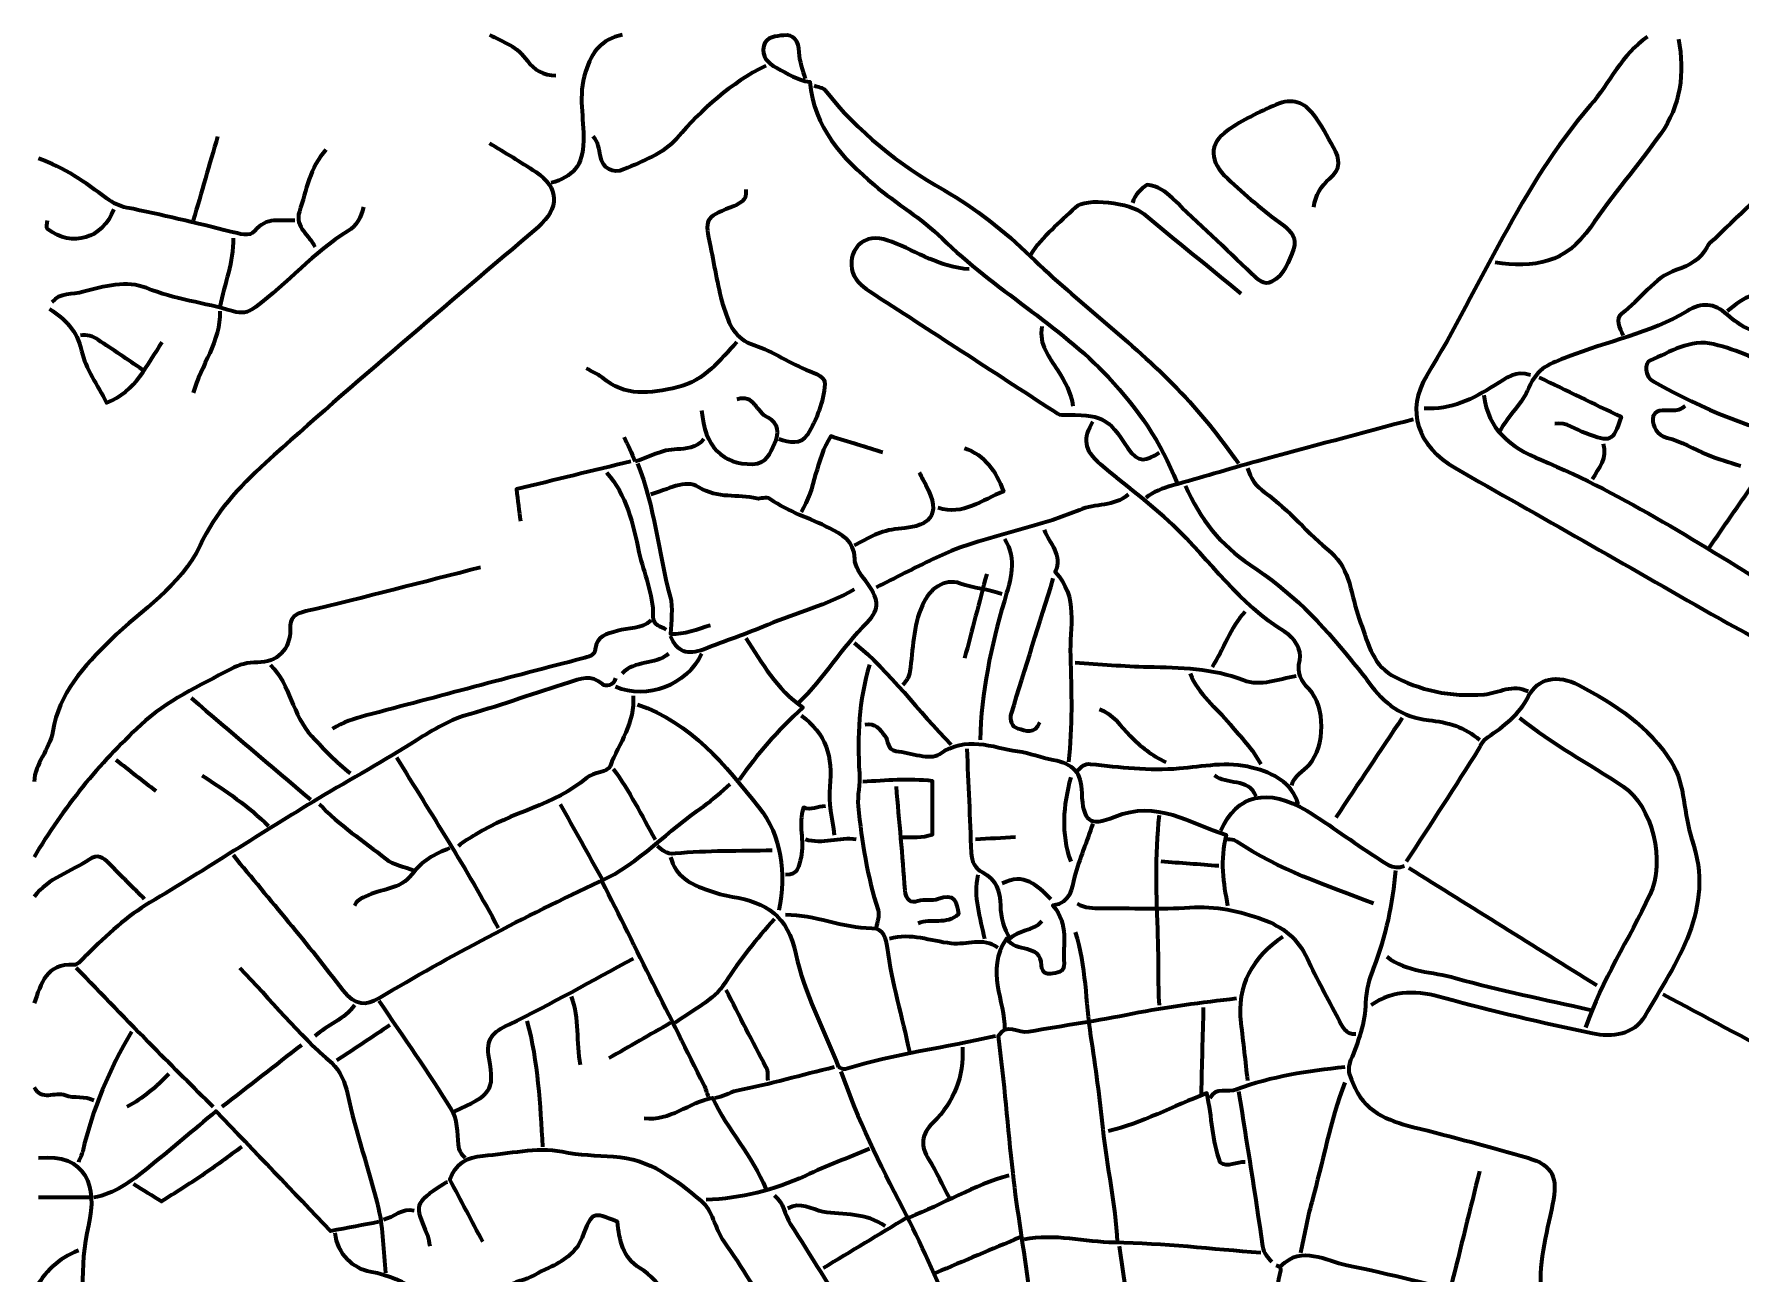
# Model space of a CAD drawing. Header units: inches. Extents: x 15 to 203, y -220 to -69.
# Drawn here: x 15 to 94.7, y -126.9 to -69.1 of the extents above; entities that cross this region are included whole.
import ezdxf

# ---------------------------------------------------------------- set-up
doc = ezdxf.new("R2010")
doc.units = ezdxf.units.IN
doc.header["$MEASUREMENT"] = 0
doc.layers.add('Calque 1', color=7, linetype='Continuous')

msp = doc.modelspace()

# ---------------------------------------------------------------- linework, layer by layer
at = {"layer": 'Calque 1', "color": 7, "lineweight": 70, "true_color": 0xffffff}
for points, knots in [([(36.267, -69.079), (36.911, -69.406), (37.595, -69.637), (38.04, -70.303), (38.318, -70.718), (38.809, -70.973), (39.36, -70.987)], [0, 0, 0, 0, 1, 1, 1, 2, 2, 2, 2]), ([(42.454, -69.079), (41.517, -69.299), (41.06, -69.836), (40.747, -70.814), (40.391, -71.924), (40.68, -72.974), (40.659, -74.03), (40.634, -75.209), (40.139, -75.706), (39.154, -75.988)], [0, 0, 0, 0, 1, 1, 1, 2, 2, 2, 3, 3, 3, 3]), ([(51.013, -71.142), (50.91, -70.729), (50.732, -70.318), (50.723, -69.904), (50.71, -69.364), (50.469, -69.051), (49.985, -69.107), (49.667, -69.145), (49.17, -69.163), (49.069, -69.598), (48.958, -70.077), (49.247, -70.414), (49.673, -70.626), (50.182, -70.88), (50.655, -71.212), (51.212, -71.273), (51.422, -73.43), (52.728, -74.827), (54.217, -76.083), (55.246, -76.951), (56.434, -77.647), (57.389, -78.585), (59.803, -80.955), (62.816, -82.591), (65.148, -85.056), (66.516, -86.503), (67.614, -88.105), (68.338, -89.961)], [0, 0, 0, 0, 1, 1, 1, 2, 2, 2, 3, 3, 3, 4, 4, 4, 5, 5, 5, 6, 6, 6, 7, 7, 7, 8, 8, 8, 9, 9, 9, 9]), ([(90.303, -69.182), (89.095, -69.984), (88.543, -71.335), (87.631, -72.387), (84.375, -76.142), (82.561, -80.782), (80.005, -84.969), (79.006, -86.605), (79.565, -88.273), (81.334, -89.287), (85.314, -91.569), (89.315, -93.813), (93.289, -96.106), (94.654, -96.894), (96.209, -97.48), (97.098, -98.889), (98.573, -101.228), (100.245, -103.497), (100.01, -106.514), (99.914, -107.744), (100.222, -108.968), (100.035, -110.231), (99.871, -111.345), (99.594, -112.418), (99.141, -113.408), (98.58, -114.634), (97.813, -115.769), (97.089, -116.915), (96.997, -117.06), (96.861, -117.175), (96.908, -117.339), (97.314, -118.741), (96.738, -120.088), (96.679, -121.464), (96.628, -122.637), (96.404, -123.801), (96.289, -124.972), (96.19, -125.986), (96.611, -126.286), (97.627, -126.117), (99.043, -125.882), (100.249, -125.14), (101.543, -124.61)], [0, 0, 0, 0, 1, 1, 1, 2, 2, 2, 3, 3, 3, 4, 4, 4, 5, 5, 5, 6, 6, 6, 7, 7, 7, 8, 8, 8, 9, 9, 9, 10, 10, 10, 11, 11, 11, 12, 12, 12, 13, 13, 13, 14, 14, 14, 14]), ([(111.134, -69.079), (110.127, -69.19), (109.245, -69.62), (108.676, -70.432), (107.699, -71.827), (106.32, -72.828), (105.24, -74.119), (104.765, -74.686), (104.645, -75.336), (104.383, -75.969), (103.993, -76.911), (103.148, -77.626), (102.67, -78.562), (102.382, -79.125), (101.644, -79.121), (101.218, -79.22), (99.153, -79.7), (97.353, -80.918), (95.253, -81.251), (94.757, -81.33), (94.404, -81.689), (94.015, -81.969)], [0, 0, 0, 0, 1, 1, 1, 2, 2, 2, 3, 3, 3, 4, 4, 4, 5, 5, 5, 6, 6, 6, 7, 7, 7, 7]), ([(91.747, -69.285), (92.041, -70.869), (91.857, -72.385), (90.911, -73.712), (89.858, -75.189), (88.657, -76.563), (87.639, -78.063), (86.516, -79.719), (84.976, -79.986), (83.187, -79.701)], [0, 0, 0, 0, 1, 1, 1, 2, 2, 2, 3, 3, 3, 3]), ([(103.709, -69.285), (102.81, -69.923), (102.031, -70.72), (101.264, -71.481), (98.773, -73.954), (95.961, -76.067), (93.489, -78.555), (93.352, -78.693), (93.182, -78.779), (93.079, -78.975), (92.777, -79.549), (92.305, -79.831), (91.656, -80.047), (90.594, -80.401), (89.978, -81.447), (89.084, -82.098), (88.813, -82.295), (88.974, -82.776), (89.169, -83.104)], [0, 0, 0, 0, 1, 1, 1, 2, 2, 2, 3, 3, 3, 4, 4, 4, 5, 5, 5, 6, 6, 6, 6]), ([(49.157, -70.523), (47.52, -71.34), (46.202, -72.527), (45.014, -73.911), (44.386, -74.643), (43.423, -74.968), (42.551, -75.355), (42.005, -75.597), (41.556, -75.305), (41.446, -74.746), (41.379, -74.408), (41.345, -74.089), (41.114, -73.823)], [0, 0, 0, 0, 1, 1, 1, 2, 2, 2, 3, 3, 3, 4, 4, 4, 4]), ([(51.426, -71.451), (51.598, -71.52), (51.833, -71.539), (51.932, -71.665), (53.458, -73.613), (55.334, -75.101), (57.488, -76.335), (58.942, -77.169), (60.299, -78.248), (61.508, -79.416), (63.717, -81.549), (66.197, -83.373), (68.347, -85.57), (69.415, -86.66), (70.348, -87.846), (71.225, -89.085)], [0, 0, 0, 0, 1, 1, 1, 2, 2, 2, 3, 3, 3, 4, 4, 4, 5, 5, 5, 5]), ([(74.731, -77.123), (74.803, -76.585), (75.077, -76.124), (75.465, -75.796), (76.012, -75.334), (75.96, -74.867), (75.657, -74.34), (75.358, -73.818), (75.09, -73.268), (74.719, -72.802), (74.277, -72.246), (73.758, -72.008), (72.965, -72.347), (72.176, -72.683), (71.409, -73.054), (70.723, -73.533), (69.796, -74.181), (69.862, -75.003), (70.703, -75.789), (71.526, -76.558), (72.374, -77.291), (73.286, -77.949), (73.668, -78.225), (73.97, -78.612), (73.785, -79.074), (73.556, -79.646), (73.355, -80.305), (72.763, -80.61), (72.408, -80.793), (72.114, -80.494), (71.837, -80.224), (70.616, -79.037), (69.359, -77.889), (68.138, -76.703), (67.805, -76.38), (67.464, -76.136), (66.956, -76.081), (66.662, -76.284), (66.381, -76.523), (66.275, -76.916)], [0, 0, 0, 0, 1, 1, 1, 2, 2, 2, 3, 3, 3, 4, 4, 4, 5, 5, 5, 6, 6, 6, 7, 7, 7, 8, 8, 8, 9, 9, 9, 10, 10, 10, 11, 11, 11, 12, 12, 12, 13, 13, 13, 13]), ([(36.267, -74.132), (36.989, -74.579), (37.724, -75.006), (38.429, -75.477), (39.522, -76.207), (39.555, -77.177), (38.535, -78.05), (34.277, -81.694), (29.977, -85.287), (25.82, -89.05), (24.556, -90.193), (23.477, -91.383), (22.763, -92.903), (21.859, -94.83), (20.028, -95.884), (18.599, -97.301), (17.34, -98.549), (16.173, -99.806), (15.891, -101.569), (15.75, -102.452), (15.047, -103.056), (15.024, -103.934)], [0, 0, 0, 0, 1, 1, 1, 2, 2, 2, 3, 3, 3, 4, 4, 4, 5, 5, 5, 6, 6, 6, 7, 7, 7, 7]), ([(27.192, -77.741), (26.539, -77.791), (25.848, -77.549), (25.31, -78.237), (25.086, -78.525), (24.591, -78.362), (24.199, -78.265), (22.589, -77.867), (20.976, -77.471), (19.35, -77.145), (18.976, -77.07), (18.71, -76.933), (18.421, -76.717), (17.428, -75.979), (16.417, -75.263), (15.23, -74.854)], [0, 0, 0, 0, 1, 1, 1, 2, 2, 2, 3, 3, 3, 4, 4, 4, 5, 5, 5, 5]), ([(28.636, -74.441), (27.891, -75.262), (27.724, -76.33), (27.4, -77.33), (27.156, -78.084), (27.898, -78.421), (28.12, -78.979)], [0, 0, 0, 0, 1, 1, 1, 2, 2, 2, 2]), ([(48.229, -76.298), (48.306, -76.851), (47.927, -76.964), (47.512, -77.134), (46.312, -77.627), (46.308, -77.668), (46.58, -78.979), (46.781, -79.942), (46.925, -80.925), (47.219, -81.859), (47.444, -82.573), (47.699, -83.262), (48.628, -83.559), (49.517, -83.843), (50.31, -84.439), (51.213, -84.771), (51.488, -84.873), (51.941, -85.038), (51.917, -85.371), (51.858, -86.216), (51.543, -87.018), (51.102, -87.735), (50.79, -88.244), (50.255, -88.093), (49.776, -87.95)], [0, 0, 0, 0, 1, 1, 1, 2, 2, 2, 3, 3, 3, 4, 4, 4, 5, 5, 5, 6, 6, 6, 7, 7, 7, 8, 8, 8, 8]), ([(18.736, -77.226), (18.239, -78.583), (16.795, -79.02), (15.651, -78.143), (15.585, -78.092), (15.642, -77.879), (15.642, -77.741)], [0, 0, 0, 0, 1, 1, 1, 2, 2, 2, 2]), ([(30.389, -77.123), (30.28, -77.584), (30.05, -78.007), (29.66, -78.246), (28.059, -79.227), (26.842, -80.669), (25.35, -81.782), (24.978, -82.06), (24.709, -82.098), (24.302, -81.977), (22.968, -81.579), (21.582, -81.433), (20.26, -80.892), (19.376, -80.53), (18.261, -80.807), (17.302, -81.075), (16.822, -81.209), (16.227, -81.098), (15.849, -81.557)], [0, 0, 0, 0, 1, 1, 1, 2, 2, 2, 3, 3, 3, 4, 4, 4, 5, 5, 5, 6, 6, 6, 6]), ([(61.532, -79.34), (62.061, -78.454), (62.899, -77.853), (63.606, -77.134), (64.089, -76.642), (66.172, -76.909), (66.794, -77.428), (68.296, -78.678), (69.816, -79.907), (71.328, -81.144)], [0, 0, 0, 0, 1, 1, 1, 2, 2, 2, 3, 3, 3, 3]), ([(58.644, -80.01), (57.32, -79.95), (56.232, -79.196), (55.046, -78.744), (54.5, -78.536), (54.029, -78.477), (53.605, -78.79), (53.238, -79.062), (53.097, -79.531), (53.182, -80.009), (53.269, -80.494), (53.603, -80.787), (54.001, -81.045), (56.859, -82.894), (59.71, -84.754), (62.564, -86.608), (62.692, -86.691), (62.838, -86.808), (62.975, -86.807), (64.838, -86.795), (65.121, -86.898), (66.056, -88.371), (66.512, -89.089), (66.966, -88.96), (67.513, -88.569)], [0, 0, 0, 0, 1, 1, 1, 2, 2, 2, 3, 3, 3, 4, 4, 4, 5, 5, 5, 6, 6, 6, 7, 7, 7, 8, 8, 8, 8]), ([(15.745, -81.866), (16.464, -82.344), (17.025, -82.861), (17.234, -83.816), (17.419, -84.66), (17.987, -85.421), (18.401, -86.248), (19.773, -85.72), (20.284, -84.469), (21.005, -83.413)], [0, 0, 0, 0, 1, 1, 1, 2, 2, 2, 3, 3, 3, 3]), ([(96.284, -82.794), (95.369, -83.17), (94.628, -82.67), (94.04, -82.148), (93.384, -81.565), (92.832, -81.567), (92.159, -81.969), (90.425, -83.006), (88.434, -83.379), (86.579, -84.106), (85.78, -84.419), (85.153, -84.6), (84.768, -85.55), (84.483, -86.251), (83.792, -86.86), (83.394, -87.59)], [0, 0, 0, 0, 1, 1, 1, 2, 2, 2, 3, 3, 3, 4, 4, 4, 5, 5, 5, 5]), ([(62.047, -82.691), (61.877, -83.523), (62.4, -84.129), (62.788, -84.742), (63.123, -85.269), (63.414, -85.782), (63.491, -86.404)], [0, 0, 0, 0, 1, 1, 1, 2, 2, 2, 2]), ([(96.593, -84.754), (95.545, -84.297), (94.518, -83.784), (93.397, -83.516), (92.278, -83.25), (91.364, -83.885), (90.424, -84.28), (90.165, -84.389), (90.124, -85.002), (90.612, -85.271), (92.885, -86.522), (95.232, -87.586), (97.834, -87.93), (98.191, -87.977), (98.506, -88.077), (98.751, -88.27), (100.764, -89.862), (102.755, -91.48), (104.751, -93.088), (105.872, -92.091), (106.71, -90.817), (107.757, -89.66), (106.56, -88.413), (105.097, -87.454), (103.771, -86.349), (102.922, -85.642), (101.707, -85.323), (100.609, -84.979), (98.749, -84.394), (97.177, -83.35), (95.665, -82.176)], [0, 0, 0, 0, 1, 1, 1, 2, 2, 2, 3, 3, 3, 4, 4, 4, 5, 5, 5, 6, 6, 6, 7, 7, 7, 8, 8, 8, 9, 9, 9, 10, 10, 10, 10]), ([(20.077, -84.702), (19.389, -84.238), (18.705, -83.77), (18.013, -83.312), (17.767, -83.15), (17.494, -83.052), (17.189, -83.104)], [0, 0, 0, 0, 1, 1, 1, 2, 2, 2, 2]), ([(47.817, -83.413), (47.005, -84.258), (46.342, -85.205), (45.042, -85.517), (43.754, -85.825), (42.608, -85.98), (41.521, -85.068), (41.313, -84.893), (41.045, -84.788), (40.804, -84.651)], [0, 0, 0, 0, 1, 1, 1, 2, 2, 2, 3, 3, 3, 3]), ([(84.837, -84.96), (84.15, -84.692), (83.72, -85.102), (83.167, -85.443), (82.185, -86.049), (81.125, -86.604), (79.888, -86.507)], [0, 0, 0, 0, 1, 1, 1, 2, 2, 2, 2]), ([(85.25, -85.063), (86.524, -85.677), (87.799, -86.29), (89.071, -86.903), (88.666, -88.111), (88.594, -88.1), (87.406, -87.667), (86.946, -87.499), (86.522, -87.126), (85.972, -87.229)], [0, 0, 0, 0, 1, 1, 1, 2, 2, 2, 3, 3, 3, 3]), ([(46.167, -86.61), (46.309, -88.299), (47.156, -89.138), (48.539, -89.104), (49.24, -89.086), (49.344, -88.583), (49.563, -88.153), (49.806, -87.676), (49.776, -87.175), (49.252, -86.936), (48.738, -86.703), (48.617, -85.81), (47.817, -86.094)], [0, 0, 0, 0, 1, 1, 1, 2, 2, 2, 3, 3, 3, 4, 4, 4, 4]), ([(82.672, -85.888), (82.863, -87.514), (83.877, -88.296), (85.339, -88.912), (89.265, -90.567), (92.854, -92.874), (96.463, -95.11), (97.467, -95.733), (98.308, -96.708), (99.294, -97.411), (100.22, -98.072), (100.875, -99.01), (101.84, -99.624), (102.321, -99.93), (102.701, -100.409), (102.996, -100.939), (103.326, -101.534), (103.441, -102.053), (103.36, -102.807), (103.166, -104.598), (103.219, -106.431), (103.657, -108.214)], [0, 0, 0, 0, 1, 1, 1, 2, 2, 2, 3, 3, 3, 4, 4, 4, 5, 5, 5, 6, 6, 6, 7, 7, 7, 7]), ([(92.056, -86.404), (91.878, -86.558), (91.678, -86.624), (91.437, -86.614), (91.067, -86.598), (90.555, -86.527), (90.548, -87.023), (90.544, -87.322), (90.703, -87.742), (91.224, -87.874), (91.871, -88.038), (92.461, -88.416), (93.09, -88.666), (93.594, -88.867), (94.118, -89.016), (94.634, -89.188)], [0, 0, 0, 0, 1, 1, 1, 2, 2, 2, 3, 3, 3, 4, 4, 4, 5, 5, 5, 5]), ([(73.7, -104.089), (73.817, -103.629), (74.25, -103.436), (74.529, -103.112), (75.265, -102.257), (75.292, -100.429), (74.516, -99.612), (74.134, -99.208), (73.938, -98.871), (74.074, -98.254), (74.181, -97.768), (73.838, -97.209), (73.383, -96.935), (71.269, -95.658), (69.9, -93.605), (68.156, -91.947), (67.09, -90.933), (65.909, -90.069), (64.795, -89.128), (63.979, -88.438), (63.98, -87.9), (64.419, -87.125)], [0, 0, 0, 0, 1, 1, 1, 2, 2, 2, 3, 3, 3, 4, 4, 4, 5, 5, 5, 6, 6, 6, 7, 7, 7, 7]), ([(79.372, -87.022), (76.931, -87.675), (74.488, -88.32), (72.051, -88.985), (70.74, -89.343), (69.442, -89.752), (68.13, -90.108), (67.678, -90.231), (67.258, -90.388), (66.894, -90.683)], [0, 0, 0, 0, 1, 1, 1, 2, 2, 2, 3, 3, 3, 3]), ([(46.27, -87.95), (45.95, -88.346), (45.395, -88.411), (45.032, -88.415), (44.292, -88.423), (43.719, -88.782), (43.073, -88.982)], [0, 0, 0, 0, 1, 1, 1, 2, 2, 2, 2]), ([(54.623, -88.569), (53.834, -88.323), (53.045, -88.076), (52.193, -87.81), (51.482, -88.897), (51.489, -90.268), (50.807, -91.353)], [0, 0, 0, 0, 1, 1, 1, 2, 2, 2, 2]), ([(58.438, -88.363), (59.384, -88.692), (59.887, -89.419), (60.253, -90.38), (59.245, -90.78), (58.377, -91.524), (57.201, -91.147)], [0, 0, 0, 0, 1, 1, 1, 2, 2, 2, 2]), ([(42.867, -88.982), (41.076, -89.417), (39.286, -89.853), (37.527, -90.28), (37.592, -90.801), (37.651, -91.284), (37.711, -91.766)], [0, 0, 0, 0, 1, 1, 1, 2, 2, 2, 2]), ([(43.176, -89.085), (43.99, -91.073), (44.134, -93.227), (44.7, -95.278), (44.85, -95.821), (44.723, -96.441), (44.723, -97.025), (45.379, -97.054), (45.974, -96.811), (46.579, -96.613)], [0, 0, 0, 0, 1, 1, 1, 2, 2, 2, 3, 3, 3, 3]), ([(41.732, -89.497), (42.682, -90.554), (42.964, -91.91), (43.245, -93.217), (43.458, -94.211), (43.926, -95.157), (43.894, -96.2), (43.881, -96.647), (44.269, -96.654), (44.517, -96.819)], [0, 0, 0, 0, 1, 1, 1, 2, 2, 2, 3, 3, 3, 3]), ([(50.704, -100.222), (51.892, -99.09), (52.721, -97.654), (53.886, -96.495), (54.545, -95.839), (54.439, -95.375), (53.807, -94.543), (53.578, -94.243), (53.313, -93.864), (53.31, -93.519), (53.302, -92.68), (52.675, -92.376), (52.135, -92.099), (51.22, -91.631), (50.218, -91.337), (49.361, -90.738), (49.17, -90.604), (48.915, -90.754), (48.751, -90.712), (47.86, -90.484), (46.926, -90.762), (46.025, -90.176), (45.438, -89.794), (44.536, -90.307), (43.795, -90.529)], [0, 0, 0, 0, 1, 1, 1, 2, 2, 2, 3, 3, 3, 4, 4, 4, 5, 5, 5, 6, 6, 6, 7, 7, 7, 8, 8, 8, 8]), ([(56.324, -89.497), (56.376, -89.6), (56.422, -89.707), (56.48, -89.806), (57.356, -91.32), (57.092, -92.003), (55.341, -92.129), (54.51, -92.189), (53.937, -92.567), (53.282, -92.9)], [0, 0, 0, 0, 1, 1, 1, 2, 2, 2, 3, 3, 3, 3]), ([(71.638, -89.291), (71.772, -89.772), (72.033, -90.131), (72.454, -90.437), (73.58, -91.254), (74.457, -92.35), (75.535, -93.235), (76.448, -93.985), (76.467, -95.276), (76.85, -96.321), (77.214, -97.315), (77.441, -98.431), (78.363, -98.945), (79.663, -99.671), (81.12, -99.984), (82.675, -99.847), (83.353, -99.787), (84.026, -99.328), (84.734, -99.706)], [0, 0, 0, 0, 1, 1, 1, 2, 2, 2, 3, 3, 3, 4, 4, 4, 5, 5, 5, 6, 6, 6, 6]), ([(93.19, -93.003), (93.878, -92.007), (94.564, -91.009), (95.256, -90.015), (95.296, -89.959), (95.387, -89.939), (95.631, -89.804), (99.319, -92.777), (103.059, -95.792), (106.933, -98.915), (105.621, -99.867), (105.437, -101.68), (103.709, -101.975)], [0, 0, 0, 0, 1, 1, 1, 2, 2, 2, 3, 3, 3, 4, 4, 4, 4]), ([(66.069, -90.529), (65.42, -91.106), (64.535, -90.939), (63.8, -91.25), (61.591, -92.182), (59.164, -92.469), (56.995, -93.521), (56.096, -93.957), (55.207, -94.413), (54.313, -94.86)], [0, 0, 0, 0, 1, 1, 1, 2, 2, 2, 3, 3, 3, 3]), ([(68.75, -90.116), (69.395, -91.637), (70.404, -92.915), (71.758, -93.803), (73.612, -95.019), (75.128, -96.544), (76.485, -98.262), (76.758, -98.608), (77.054, -98.936), (77.306, -99.297), (77.99, -100.277), (78.872, -100.92), (80.093, -101.051), (80.963, -101.144), (81.79, -101.372), (82.466, -101.975)], [0, 0, 0, 0, 1, 1, 1, 2, 2, 2, 3, 3, 3, 4, 4, 4, 5, 5, 5, 5]), ([(62.151, -92.178), (62.396, -92.812), (63.027, -93.344), (62.666, -94.138), (63.769, -95.285), (63.33, -96.726), (63.372, -98.057), (63.424, -99.705), (63.477, -101.36), (63.285, -103.006)], [0, 0, 0, 0, 1, 1, 1, 2, 2, 2, 3, 3, 3, 3]), ([(60.294, -92.591), (60.913, -93.553), (60.577, -94.517), (60.293, -95.478), (59.667, -97.601), (59.223, -99.754), (59.16, -101.975)], [0, 0, 0, 0, 1, 1, 1, 2, 2, 2, 2]), ([(35.854, -93.932), (33.139, -94.619), (30.429, -95.329), (27.703, -95.974), (27.169, -96.101), (26.956, -96.245), (26.97, -96.819), (26.992, -97.747), (26.347, -98.372), (25.439, -98.356), (24.984, -98.348), (24.593, -98.462), (24.199, -98.671), (22.737, -99.445), (21.201, -100.148), (19.995, -101.276), (18.057, -103.087), (16.366, -105.132), (15.024, -107.441)], [0, 0, 0, 0, 1, 1, 1, 2, 2, 2, 3, 3, 3, 4, 4, 4, 5, 5, 5, 6, 6, 6, 6]), ([(60.191, -95.169), (59.551, -94.948), (58.871, -94.912), (58.223, -94.678), (57.489, -94.414), (56.808, -94.921), (56.469, -95.68), (56.024, -96.674), (56.04, -97.743), (55.879, -98.781), (55.836, -99.061), (55.728, -99.228), (55.551, -99.397)], [0, 0, 0, 0, 1, 1, 1, 2, 2, 2, 3, 3, 3, 4, 4, 4, 4]), ([(62.563, -94.447), (61.91, -96.544), (61.254, -98.64), (60.607, -100.739), (60.512, -101.047), (60.65, -101.363), (60.919, -101.438), (61.273, -101.537), (61.745, -101.736), (61.944, -101.15)], [0, 0, 0, 0, 1, 1, 1, 2, 2, 2, 3, 3, 3, 3]), ([(53.282, -94.963), (52.012, -95.684), (50.593, -96.044), (49.257, -96.606), (48.275, -97.019), (47.265, -97.365), (46.27, -97.748), (45.492, -98.048), (45.027, -97.866), (44.723, -97.128)], [0, 0, 0, 0, 1, 1, 1, 2, 2, 2, 3, 3, 3, 3]), ([(43.795, -96.406), (43.355, -96.806), (42.754, -96.738), (42.238, -96.887), (41.715, -97.039), (41.284, -97.099), (41.206, -97.746), (41.169, -98.05), (40.9, -98.099), (40.602, -98.176), (37.227, -99.044), (33.862, -99.951), (30.491, -100.837), (29.946, -100.98), (29.42, -101.153), (28.945, -101.459)], [0, 0, 0, 0, 1, 1, 1, 2, 2, 2, 3, 3, 3, 4, 4, 4, 5, 5, 5, 5]), ([(48.229, -97.231), (48.992, -98.378), (49.657, -99.598), (50.896, -100.462), (49.685, -101.555), (48.752, -102.651), (47.92, -103.831)], [0, 0, 0, 0, 1, 1, 1, 2, 2, 2, 2]), ([(26.058, -98.469), (26.99, -99.403), (27.055, -100.818), (27.981, -101.803), (28.553, -102.412), (29.108, -103.016), (29.77, -103.522)], [0, 0, 0, 0, 1, 1, 1, 2, 2, 2, 2]), ([(54.004, -98.469), (53.5, -100.119), (53.415, -101.824), (53.529, -103.519), (53.565, -104.052), (53.423, -104.545), (53.473, -105.07), (53.629, -106.719), (53.905, -108.337), (54.401, -109.92), (54.476, -110.161), (54.348, -110.465), (54.313, -110.74)], [0, 0, 0, 0, 1, 1, 1, 2, 2, 2, 3, 3, 3, 4, 4, 4, 4]), ([(63.594, -98.366), (64.729, -98.435), (65.862, -98.539), (66.997, -98.563), (68.504, -98.596), (69.996, -98.615), (71.437, -99.177), (72.258, -99.497), (73.087, -99.122), (73.906, -98.985)], [0, 0, 0, 0, 1, 1, 1, 2, 2, 2, 3, 3, 3, 3]), ([(42.145, -99.088), (42.067, -99.447), (41.688, -99.514), (41.544, -99.378), (41.017, -98.881), (40.497, -99.145), (39.981, -99.299), (38.429, -99.762), (36.914, -100.339), (35.347, -100.769), (34.475, -101.008), (33.644, -101.493), (32.873, -101.99), (31.38, -102.952), (29.812, -103.792), (28.294, -104.705), (25.652, -106.294), (23.072, -107.986), (20.421, -109.562), (19.378, -110.182), (18.399, -111.08), (17.496, -111.976), (17.306, -112.164), (17.075, -112.481), (16.882, -112.468), (15.576, -112.378), (15.348, -113.351), (15.024, -114.247)], [0, 0, 0, 0, 1, 1, 1, 2, 2, 2, 3, 3, 3, 4, 4, 4, 5, 5, 5, 6, 6, 6, 7, 7, 7, 8, 8, 8, 9, 9, 9, 9]), ([(68.957, -98.881), (69.345, -99.852), (70.189, -100.469), (70.826, -101.242), (71.327, -101.849), (71.894, -102.398), (72.257, -103.109)], [0, 0, 0, 0, 1, 1, 1, 2, 2, 2, 2]), ([(79.063, -107.647), (80.197, -105.894), (81.347, -104.15), (82.445, -102.375), (82.573, -102.168), (82.602, -102.012), (82.856, -101.839), (83.598, -101.336), (84.321, -100.795), (84.757, -99.924), (85.167, -99.102), (86.091, -98.884), (87.096, -99.416), (88.779, -100.307), (90.392, -101.347), (91.424, -103.015), (92.095, -104.099), (91.968, -105.438), (92.372, -106.613), (93.488, -109.858), (91.652, -112.32), (90.178, -114.853), (89.666, -115.733), (88.649, -115.868), (87.729, -115.672), (85.414, -115.178), (83.101, -114.653), (80.823, -114.015), (79.595, -113.671), (78.487, -113.59), (77.413, -114.35)], [0, 0, 0, 0, 1, 1, 1, 2, 2, 2, 3, 3, 3, 4, 4, 4, 5, 5, 5, 6, 6, 6, 7, 7, 7, 8, 8, 8, 9, 9, 9, 10, 10, 10, 10]), ([(42.97, -99.913), (43.071, -101.152), (42.33, -102.133), (41.899, -103.196), (41.785, -103.476), (41.121, -103.483), (40.815, -103.741), (39.289, -105.023), (37.278, -105.34), (35.633, -106.386), (35.361, -106.559), (35.061, -106.694), (34.823, -106.925)], [0, 0, 0, 0, 1, 1, 1, 2, 2, 2, 3, 3, 3, 4, 4, 4, 4]), ([(43.176, -100.325), (45.681, -101.172), (47.27, -103.143), (48.822, -105.089), (49.926, -106.473), (50.106, -108.177), (49.776, -109.916)], [0, 0, 0, 0, 1, 1, 1, 2, 2, 2, 2]), ([(50.807, -100.841), (51.983, -101.644), (52.296, -102.799), (52.147, -104.141), (52.062, -104.911), (52.271, -105.654), (52.354, -106.409)], [0, 0, 0, 0, 1, 1, 1, 2, 2, 2, 2]), ([(64.729, -100.531), (65.361, -100.768), (65.727, -101.324), (66.161, -101.779), (66.65, -102.292), (67.19, -102.703), (67.822, -103.006)], [0, 0, 0, 0, 1, 1, 1, 2, 2, 2, 2]), ([(84.322, -100.944), (85.841, -102.156), (87.559, -103.066), (89.168, -104.142), (90.547, -105.065), (91.14, -107.65), (90.416, -109.198), (89.444, -111.274), (88.16, -113.196), (87.415, -115.381)], [0, 0, 0, 0, 1, 1, 1, 2, 2, 2, 3, 3, 3, 3]), ([(53.798, -101.253), (54.266, -101.139), (54.486, -101.499), (54.717, -101.776), (54.903, -102.001), (54.799, -102.445), (55.241, -102.49), (55.929, -102.561), (56.84, -102.941), (57.262, -102.638), (58.525, -101.734), (59.701, -102.323), (60.912, -102.5), (61.47, -102.582), (62.008, -102.789), (62.564, -102.898), (63.519, -103.085), (63.868, -103.471), (63.904, -104.45), (63.951, -105.742), (64.251, -106.046), (65.439, -105.557), (67.419, -104.742), (68.948, -105.871), (70.645, -106.395), (70.339, -107.588), (70.509, -108.649), (70.71, -109.709)], [0, 0, 0, 0, 1, 1, 1, 2, 2, 2, 3, 3, 3, 4, 4, 4, 5, 5, 5, 6, 6, 6, 7, 7, 7, 8, 8, 8, 9, 9, 9, 9]), ([(58.541, -102.388), (58.61, -104.003), (58.687, -105.618), (58.742, -107.235), (58.756, -107.651), (58.943, -107.985), (59.27, -108.148), (59.946, -108.485), (60.081, -109.022), (60.107, -109.709), (60.128, -110.233), (60.248, -110.771), (60.555, -111.243), (60.926, -110.812), (61.64, -110.909), (62.047, -110.431)], [0, 0, 0, 0, 1, 1, 1, 2, 2, 2, 3, 3, 3, 4, 4, 4, 5, 5, 5, 5]), ([(74.01, -104.966), (73.674, -103.933), (72.864, -103.53), (71.856, -103.269), (70.684, -102.965), (69.531, -103.221), (68.449, -103.311), (67.027, -103.431), (65.688, -103.26), (64.316, -103.112), (64.055, -103.084), (63.865, -103.238), (63.697, -103.419)], [0, 0, 0, 0, 1, 1, 1, 2, 2, 2, 3, 3, 3, 4, 4, 4, 4]), ([(24.305, -107.337), (26.023, -109.434), (27.796, -111.49), (29.431, -113.651), (29.985, -114.383), (30.532, -114.363), (31.101, -114.024), (34.448, -112.027), (37.893, -110.221), (41.425, -108.579), (43.271, -107.721), (44.616, -106.186), (46.265, -105.062), (46.707, -104.761), (47.095, -104.381), (47.507, -104.038)], [0, 0, 0, 0, 1, 1, 1, 2, 2, 2, 3, 3, 3, 4, 4, 4, 5, 5, 5, 5]), ([(55.551, -106.512), (55.999, -106.503), (56.454, -106.563), (56.943, -106.381), (56.943, -105.584), (56.943, -104.759), (56.943, -103.894), (55.826, -103.772), (54.76, -103.853), (53.694, -103.934)], [0, 0, 0, 0, 1, 1, 1, 2, 2, 2, 3, 3, 3, 3]), ([(55.241, -104.141), (55.379, -105.756), (55.53, -107.371), (55.645, -108.988), (55.677, -109.434), (55.947, -109.599), (56.264, -109.479), (56.591, -109.356), (56.914, -109.506), (57.197, -109.39), (57.975, -109.07), (58.072, -109.556), (58.16, -110.097), (57.595, -110.64), (56.865, -110.276), (56.273, -110.534)], [0, 0, 0, 0, 1, 1, 1, 2, 2, 2, 3, 3, 3, 4, 4, 4, 5, 5, 5, 5]), ([(70.4, -106.203), (71.124, -104.526), (72.6, -104.165), (74.417, -105.284), (75.512, -105.958), (76.54, -106.74), (77.626, -107.429), (78.016, -107.676), (78.404, -108.07), (78.959, -107.853)], [0, 0, 0, 0, 1, 1, 1, 2, 2, 2, 3, 3, 3, 3]), ([(28.326, -104.966), (29.253, -105.951), (30.389, -106.686), (31.435, -107.526), (31.79, -107.811), (32.314, -107.887), (32.761, -108.059)], [0, 0, 0, 0, 1, 1, 1, 2, 2, 2, 2]), ([(51.941, -105.069), (51.592, -105.043), (51.27, -105.294), (50.924, -105.132), (50.651, -105.918), (50.976, -106.691), (50.807, -107.44), (50.715, -107.845), (50.671, -108.292), (50.085, -108.266)], [0, 0, 0, 0, 1, 1, 1, 2, 2, 2, 3, 3, 3, 3]), ([(64.419, -105.894), (64.146, -106.719), (63.794, -107.514), (63.571, -108.362), (63.431, -108.893), (63.413, -109.576), (62.553, -109.698), (63.343, -110.601), (62.998, -111.525), (63.079, -112.39), (63.122, -112.861), (62.705, -112.827), (62.455, -112.883), (62.294, -112.919), (62.047, -112.853), (62.031, -112.494), (61.982, -111.42), (60.839, -111.98), (60.4, -111.232), (59.367, -112.777), (60.349, -114.144), (60.294, -115.484)], [0, 0, 0, 0, 1, 1, 1, 2, 2, 2, 3, 3, 3, 4, 4, 4, 5, 5, 5, 6, 6, 6, 7, 7, 7, 7]), ([(67.513, -105.481), (67.309, -107.369), (67.377, -109.266), (67.446, -111.152), (67.485, -112.218), (67.448, -113.285), (67.513, -114.35)], [0, 0, 0, 0, 1, 1, 1, 2, 2, 2, 2]), ([(77.516, -109.606), (75.328, -108.768), (73.098, -108.023), (71.128, -106.71), (70.978, -106.61), (70.851, -106.636), (70.71, -106.616)], [0, 0, 0, 0, 1, 1, 1, 2, 2, 2, 2]), ([(20.18, -109.4), (19.63, -108.85), (19.07, -108.31), (18.534, -107.746), (18.256, -107.453), (17.976, -107.288), (17.603, -107.545), (16.747, -108.135), (15.669, -108.398), (15.024, -109.297)], [0, 0, 0, 0, 1, 1, 1, 2, 2, 2, 3, 3, 3, 3]), ([(34.411, -107.028), (33.717, -107.285), (33.106, -107.626), (32.644, -108.255), (32.13, -108.954), (31.194, -108.909), (30.481, -109.276), (30.256, -109.393), (30.056, -109.456), (29.976, -109.709)], [0, 0, 0, 0, 1, 1, 1, 2, 2, 2, 3, 3, 3, 3]), ([(49.466, -107.131), (47.954, -107.166), (46.435, -107.133), (44.933, -107.275), (44.481, -107.317), (44.349, -107.109), (44.104, -106.925)], [0, 0, 0, 0, 1, 1, 1, 2, 2, 2, 2]), ([(44.723, -107.441), (44.952, -108.359), (45.686, -108.711), (46.477, -108.983), (46.847, -109.111), (47.227, -109.227), (47.611, -109.291), (49.172, -109.552), (50.192, -110.166), (50.566, -111.964), (50.944, -113.781), (51.873, -115.484), (52.56, -117.237)], [0, 0, 0, 0, 1, 1, 1, 2, 2, 2, 3, 3, 3, 4, 4, 4, 4]), ([(78.547, -108.059), (78.41, -109.619), (78.086, -111.134), (77.523, -112.599), (77.322, -113.122), (77.162, -113.629), (77.149, -114.245), (77.13, -115.144), (76.806, -116.068), (76.452, -116.914), (76.259, -117.375), (76.401, -117.576), (76.553, -117.972), (77.066, -119.308), (78.137, -119.724), (79.37, -120.03), (81.166, -120.477), (82.954, -120.958), (84.732, -121.474), (85.886, -121.81), (86.132, -122.379), (85.874, -123.632), (85.58, -125.059), (85.147, -126.489), (85.367, -127.96), (85.664, -129.951), (85.45, -132.01), (86.174, -133.945), (86.461, -134.711), (87.065, -135.346), (87.106, -136.212)], [0, 0, 0, 0, 1, 1, 1, 2, 2, 2, 3, 3, 3, 4, 4, 4, 5, 5, 5, 6, 6, 6, 7, 7, 7, 8, 8, 8, 9, 9, 9, 10, 10, 10, 10]), ([(41.526, -108.575), (43.107, -111.737), (44.689, -114.899), (46.267, -118.063), (46.356, -118.242), (46.407, -118.44), (46.476, -118.629)], [0, 0, 0, 0, 1, 1, 1, 2, 2, 2, 2]), ([(63.697, -109.606), (64.048, -109.828), (64.438, -109.816), (64.832, -109.815), (66.207, -109.809), (67.587, -109.886), (68.955, -109.79), (70.152, -109.706), (71.268, -109.955), (72.353, -110.346), (73.257, -110.671), (74.005, -111.241), (74.433, -112.179), (74.866, -113.129), (75.383, -114.041), (75.867, -114.968), (76.047, -115.314), (76.179, -115.72), (76.691, -115.69)], [0, 0, 0, 0, 1, 1, 1, 2, 2, 2, 3, 3, 3, 4, 4, 4, 5, 5, 5, 6, 6, 6, 6]), ([(49.57, -110.328), (48.731, -111.262), (47.952, -112.23), (47.269, -113.298), (46.732, -114.139), (45.735, -114.575), (44.929, -115.175)], [0, 0, 0, 0, 1, 1, 1, 2, 2, 2, 2]), ([(50.085, -110.122), (51.458, -110.117), (52.732, -110.737), (54.107, -110.752), (54.652, -110.757), (54.767, -111.239), (54.824, -111.669), (55.038, -113.313), (55.527, -114.897), (55.86, -116.515)], [0, 0, 0, 0, 1, 1, 1, 2, 2, 2, 3, 3, 3, 3]), ([(59.985, -111.669), (59.305, -111.156), (58.54, -111.549), (57.819, -111.468), (56.86, -111.36), (55.92, -110.961), (54.932, -111.256)], [0, 0, 0, 0, 1, 1, 1, 2, 2, 2, 2]), ([(63.594, -110.947), (64.113, -112.521), (64.068, -114.179), (64.32, -115.793), (64.545, -117.234), (64.732, -118.688), (64.885, -120.13), (65.071, -121.888), (65.486, -123.614), (65.554, -125.384)], [0, 0, 0, 0, 1, 1, 1, 2, 2, 2, 3, 3, 3, 3]), ([(73.288, -111.153), (71.87, -112.121), (71.115, -113.411), (71.328, -115.175), (71.435, -116.068), (71.535, -116.962), (71.638, -117.856)], [0, 0, 0, 0, 1, 1, 1, 2, 2, 2, 2]), ([(42.97, -112.184), (41.045, -113.215), (39.147, -114.303), (37.181, -115.249), (36.418, -115.617), (36.064, -115.899), (36.237, -116.83), (36.52, -118.354), (36.305, -118.571), (34.617, -119.3)], [0, 0, 0, 0, 1, 1, 1, 2, 2, 2, 3, 3, 3, 3]), ([(78.134, -112.081), (79.072, -112.821), (80.271, -112.77), (81.341, -113.079), (83.405, -113.675), (85.525, -114.075), (87.622, -114.556)], [0, 0, 0, 0, 1, 1, 1, 2, 2, 2, 2]), ([(16.983, -112.597), (18.186, -113.834), (19.384, -115.077), (20.594, -116.308), (21.514, -117.244), (22.448, -118.165), (23.377, -119.093)], [0, 0, 0, 0, 1, 1, 1, 2, 2, 2, 2]), ([(24.614, -112.597), (26.054, -114.079), (27.347, -115.698), (28.925, -117.054), (29.301, -117.378), (29.543, -117.97), (29.646, -118.479), (30.014, -120.3), (30.67, -122.041), (31.089, -123.842), (31.314, -124.81), (31.317, -125.831), (31.42, -126.828)], [0, 0, 0, 0, 1, 1, 1, 2, 2, 2, 3, 3, 3, 4, 4, 4, 4]), ([(47.301, -113.628), (47.92, -114.831), (48.523, -116.042), (49.17, -117.23), (49.294, -117.456), (49.21, -117.652), (49.26, -117.856)], [0, 0, 0, 0, 1, 1, 1, 2, 2, 2, 2]), ([(31.111, -114.144), (32.245, -115.828), (33.417, -117.489), (34.488, -119.213), (34.763, -119.656), (34.765, -120.293), (34.805, -120.848), (34.826, -121.139), (34.955, -121.296), (35.132, -121.465)], [0, 0, 0, 0, 1, 1, 1, 2, 2, 2, 3, 3, 3, 3]), ([(71.122, -114.04), (69.499, -114.227), (67.879, -114.425), (66.273, -114.751), (64.668, -115.077), (63.043, -115.306), (61.429, -115.591), (60.95, -115.676), (60.385, -115.156), (60.001, -115.787), (60.282, -117.916), (60.446, -120.055), (60.682, -122.178), (60.88, -123.961), (61.206, -125.755), (61.424, -127.55), (61.686, -129.713), (61.885, -131.884), (62.157, -134.045), (62.435, -136.249), (62.859, -138.438), (63.053, -140.648), (63.246, -142.845), (63.606, -145.032), (63.594, -147.246)], [0, 0, 0, 0, 1, 1, 1, 2, 2, 2, 3, 3, 3, 4, 4, 4, 5, 5, 5, 6, 6, 6, 7, 7, 7, 8, 8, 8, 8]), ([(19.561, -115.587), (18.547, -117.338), (17.752, -119.178), (17.289, -121.155), (17.247, -121.333), (17.155, -121.5), (17.086, -121.671)], [0, 0, 0, 0, 1, 1, 1, 2, 2, 2, 2]), ([(59.882, -115.793), (57.548, -116.327), (55.163, -116.625), (52.867, -117.333), (52.783, -117.359), (52.663, -117.272), (52.56, -117.237)], [0, 0, 0, 0, 1, 1, 1, 2, 2, 2, 2]), ([(58.335, -116.309), (58.407, -117.676), (57.95, -118.858), (56.985, -119.805), (56.401, -120.377), (56.36, -120.905), (56.78, -121.574), (57.13, -122.132), (57.407, -122.737), (57.716, -123.321)], [0, 0, 0, 0, 1, 1, 1, 2, 2, 2, 3, 3, 3, 3]), ([(52.354, -117.237), (50.841, -117.615), (49.337, -118.03), (47.811, -118.345), (47.443, -118.421), (47.149, -118.645), (46.785, -118.681)], [0, 0, 0, 0, 1, 1, 1, 2, 2, 2, 2]), ([(52.663, -117.443), (53.447, -119.655), (54.47, -121.761), (55.556, -123.834), (57.239, -127.044), (58.47, -130.454), (59.98, -133.739), (60.051, -133.894), (60.054, -134.081), (60.088, -134.252)], [0, 0, 0, 0, 1, 1, 1, 2, 2, 2, 3, 3, 3, 3]), ([(76.175, -117.237), (74.459, -117.424), (72.748, -117.66), (71.128, -118.285), (70.717, -118.443), (70.161, -118.135), (69.885, -118.681)], [0, 0, 0, 0, 1, 1, 1, 2, 2, 2, 2]), ([(15.024, -118.165), (15.348, -118.851), (15.999, -118.352), (16.481, -118.543), (16.873, -118.699), (17.385, -118.562), (17.808, -118.784)], [0, 0, 0, 0, 1, 1, 1, 2, 2, 2, 2]), ([(71.535, -121.671), (71.122, -121.646), (70.71, -121.944), (70.362, -121.681), (69.994, -120.66), (69.988, -119.588), (69.74, -118.454), (68.146, -119.072), (66.712, -119.84), (65.141, -120.228)], [0, 0, 0, 0, 1, 1, 1, 2, 2, 2, 3, 3, 3, 3]), ([(71.225, -118.372), (71.603, -120.778), (71.999, -123.181), (72.34, -125.593), (72.39, -125.945), (72.59, -126.097), (72.772, -126.312)], [0, 0, 0, 0, 1, 1, 1, 2, 2, 2, 2]), ([(76.175, -117.959), (75.491, -119.768), (75.153, -121.674), (74.636, -123.53), (74.419, -124.308), (74.285, -125.109), (74.113, -125.899)], [0, 0, 0, 0, 1, 1, 1, 2, 2, 2, 2]), ([(31.111, -124.456), (30.389, -124.593), (29.667, -124.731), (28.854, -124.886), (27.109, -123.059), (25.328, -121.196), (23.509, -119.292), (22.461, -120.166), (21.383, -121.087), (20.279, -121.976), (19.541, -122.571), (18.779, -123.145), (17.808, -123.321)], [0, 0, 0, 0, 1, 1, 1, 2, 2, 2, 3, 3, 3, 4, 4, 4, 4]), ([(43.485, -119.609), (44.689, -119.776), (45.582, -118.87), (46.681, -118.663), (47.353, -120.18), (48.556, -121.369), (49.157, -122.909)], [0, 0, 0, 0, 1, 1, 1, 2, 2, 2, 2]), ([(24.717, -120.95), (24.098, -121.396), (23.489, -121.856), (22.858, -122.286), (22.244, -122.706), (21.61, -123.094), (20.969, -123.506), (20.558, -123.253), (20.111, -122.978), (19.664, -122.703)], [0, 0, 0, 0, 1, 1, 1, 2, 2, 2, 3, 3, 3, 3]), ([(35.957, -125.384), (35.446, -124.419), (34.935, -123.454), (34.418, -122.477), (34.675, -121.775), (35.213, -121.411), (35.958, -121.366), (37.195, -121.292), (38.432, -120.933), (39.665, -121.178), (40.457, -121.336), (41.274, -121.359), (42.045, -121.402), (43.768, -121.5), (44.952, -122.493), (46.136, -123.462), (46.662, -123.893), (46.791, -124.774), (47.209, -125.376), (48.867, -127.764), (50.267, -130.31), (51.703, -132.827), (52.556, -134.324), (53.603, -135.579), (54.937, -136.618), (55.855, -137.332), (56.551, -138.126), (56.923, -139.295), (57.532, -141.211), (59.034, -141.976), (61.219, -141.559), (63.474, -141.128), (65.76, -141.024), (68.028, -140.749)], [0, 0, 0, 0, 1, 1, 1, 2, 2, 2, 3, 3, 3, 4, 4, 4, 5, 5, 5, 6, 6, 6, 7, 7, 7, 8, 8, 8, 9, 9, 9, 10, 10, 10, 11, 11, 11, 11]), ([(15.23, -121.465), (17.443, -121.254), (17.995, -122.788), (17.557, -124.624), (17.109, -126.507), (17.28, -128.506), (17.631, -130.431), (17.701, -130.812), (18.154, -131.123), (18.453, -131.494), (17.813, -132.155), (18.724, -133.049), (18.117, -133.737)], [0, 0, 0, 0, 1, 1, 1, 2, 2, 2, 3, 3, 3, 4, 4, 4, 4]), ([(54.004, -121.053), (53.007, -121.465), (51.993, -121.842), (51.017, -122.299), (49.54, -122.99), (47.998, -123.368), (46.373, -123.425)], [0, 0, 0, 0, 1, 1, 1, 2, 2, 2, 2]), ([(34.307, -122.6), (34.239, -122.634), (34.165, -122.661), (34.102, -122.704), (32.746, -123.618), (32.749, -123.617), (33.375, -125.076), (33.442, -125.234), (33.448, -125.418), (33.483, -125.59)], [0, 0, 0, 0, 1, 1, 1, 2, 2, 2, 3, 3, 3, 3]), ([(49.57, -123.218), (49.994, -123.566), (50.042, -124.124), (50.307, -124.549), (51.241, -126.044), (52.23, -127.546), (53.074, -129.052), (54.295, -131.231), (55.811, -133.234), (56.897, -135.487), (56.957, -135.611), (57.098, -135.696), (57.201, -135.799)], [0, 0, 0, 0, 1, 1, 1, 2, 2, 2, 3, 3, 3, 4, 4, 4, 4]), ([(44.104, -129.406), (44.647, -128.107), (44.389, -127.295), (43.283, -126.615), (42.494, -126.129), (42.327, -125.304), (42.236, -124.451), (41.055, -123.969), (41.066, -123.974), (40.594, -125.176), (40.312, -125.892), (39.696, -126.316), (39.041, -126.597), (38.585, -126.793), (38.155, -127.097), (37.702, -127.205), (37.143, -127.337), (37.087, -127.631), (37.092, -128.065)], [0, 0, 0, 0, 1, 1, 1, 2, 2, 2, 3, 3, 3, 4, 4, 4, 5, 5, 5, 6, 6, 6, 6]), ([(54.726, -124.662), (53.869, -123.997), (52.799, -124.159), (51.831, -123.981), (51.313, -123.886), (50.763, -123.477), (50.188, -123.837)], [0, 0, 0, 0, 1, 1, 1, 2, 2, 2, 2]), ([(29.048, -124.971), (29.168, -125.973), (29.925, -126.634), (30.708, -126.773), (32.444, -127.08), (33.619, -128.088), (34.72, -129.303)], [0, 0, 0, 0, 1, 1, 1, 2, 2, 2, 2]), ([(72.257, -125.899), (69.988, -125.728), (67.721, -125.458), (65.45, -125.42), (64.039, -125.395), (62.64, -124.991), (61.222, -125.281)], [0, 0, 0, 0, 1, 1, 1, 2, 2, 2, 2]), ([(65.657, -125.59), (65.988, -127.867), (66.268, -130.151), (66.778, -132.399), (66.836, -132.654), (67.012, -132.802), (67.1, -133.015)], [0, 0, 0, 0, 1, 1, 1, 2, 2, 2, 2]), ([(73.185, -126.518), (74.183, -125.51), (75.305, -126.286), (76.267, -126.473), (78.307, -126.868), (80.316, -127.453), (82.361, -127.865), (83.062, -128.006), (83.327, -128.565), (83.276, -129.198), (83.175, -130.461), (83.549, -131.672), (83.579, -132.912), (83.59, -133.333), (84.019, -133.467), (84.012, -133.84)], [0, 0, 0, 0, 1, 1, 1, 2, 2, 2, 3, 3, 3, 4, 4, 4, 5, 5, 5, 5]), ([(72.978, -126.467), (73.082, -126.524), (73.225, -126.569), (73.182, -126.724), (72.574, -128.919), (73.432, -130.995), (73.704, -133.118), (73.925, -134.839), (74.18, -136.556), (74.423, -138.274), (74.592, -139.477), (74.698, -140.695), (74.958, -141.879), (75.198, -142.977), (75.228, -144.026), (74.835, -145.08)], [0, 0, 0, 0, 1, 1, 1, 2, 2, 2, 3, 3, 3, 4, 4, 4, 5, 5, 5, 5])]:
    msp.add_open_spline(points, degree=3, knots=knots, dxfattribs=at)
for points in [[(23.583, -73.823), (23.205, -75.129), (22.827, -76.435), (22.448, -77.741)], [(24.305, -78.566), (24.334, -79.678), (23.9, -80.699), (23.686, -81.763)], [(23.686, -81.969), (23.732, -83.39), (22.807, -84.496), (22.448, -85.785)], [(42.557, -87.847), (42.729, -88.225), (42.901, -88.604), (43.073, -88.982)], [(88.24, -88.157), (88.441, -88.823), (88.027, -89.297), (87.725, -89.807)], [(59.469, -94.241), (59.126, -95.547), (58.782, -96.853), (58.438, -98.16)], [(71.535, -95.994), (70.819, -96.733), (70.54, -97.734), (69.988, -98.572)], [(53.282, -97.438), (55.005, -98.818), (56.262, -100.643), (57.819, -102.181)], [(46.167, -97.953), (45.453, -99.426), (43.638, -100.124), (42.145, -99.5)], [(44.62, -97.953), (44.005, -98.512), (43.03, -98.232), (42.454, -98.881)], [(22.345, -100.016), (24.202, -101.597), (26.058, -103.178), (27.914, -104.759)], [(78.856, -100.944), (77.825, -102.491), (76.794, -104.038), (75.763, -105.584)], [(18.839, -102.903), (19.458, -103.384), (20.077, -103.866), (20.695, -104.347)], [(31.936, -102.8), (33.549, -105.428), (35.225, -108.018), (36.679, -110.74)], [(42.042, -103.316), (42.805, -104.35), (43.366, -105.505), (44.001, -106.616)], [(22.861, -103.625), (23.945, -104.346), (25.037, -105.058), (25.955, -105.997)], [(63.388, -103.728), (63.035, -105.034), (62.919, -106.341), (63.388, -107.647)], [(72.05, -104.605), (71.674, -103.725), (70.671, -104.099), (70.091, -103.625)], [(39.567, -104.966), (40.22, -106.134), (40.873, -107.303), (41.526, -108.472)], [(53.385, -106.616), (52.595, -106.489), (51.804, -106.876), (51.013, -106.616)], [(60.81, -106.512), (60.191, -106.547), (59.572, -106.581), (58.954, -106.616)], [(59.057, -108.266), (58.82, -109.298), (59.172, -110.269), (59.366, -111.256)], [(62.46, -109.4), (61.831, -108.759), (61.197, -108.134), (60.191, -108.678)], [(70.297, -107.853), (69.403, -107.784), (68.51, -107.716), (67.616, -107.647)], [(87.931, -113.422), (85.009, -111.6), (82.088, -109.778), (79.166, -107.956)], [(91.025, -113.834), (92.95, -114.865), (94.875, -115.897), (96.8, -116.928)], [(29.976, -114.35), (29.498, -115.012), (28.704, -115.268), (28.12, -115.793)], [(40.082, -113.937), (40.481, -114.969), (40.3, -116.076), (40.495, -117.134)], [(69.575, -114.453), (69.541, -115.793), (69.507, -117.134), (69.472, -118.475)], [(31.626, -115.278), (30.801, -115.828), (29.976, -116.378), (29.151, -116.928)], [(38.02, -115.072), (38.53, -116.998), (38.639, -118.973), (38.742, -120.95)], [(44.723, -115.175), (43.76, -115.725), (42.798, -116.275), (41.835, -116.825)], [(27.501, -116.206), (26.264, -117.168), (25.026, -118.131), (23.789, -119.093)], [(21.314, -117.547), (20.727, -118.145), (20.103, -118.698), (19.355, -119.093)], [(60.501, -122.29), (58.872, -122.749), (57.421, -123.629), (55.86, -124.25)], [(82.466, -122.084), (82.019, -123.889), (81.572, -125.693), (81.125, -127.498)], [(17.705, -123.321), (16.88, -123.321), (16.055, -123.321), (15.23, -123.321)], [(32.761, -123.94), (32.198, -123.793), (31.811, -124.258), (31.317, -124.353)], [(55.757, -124.25), (54.451, -125.04), (53.145, -125.831), (51.838, -126.621)], [(17.086, -125.796), (16.152, -126.141), (15.51, -126.81), (15.024, -127.653)], [(61.016, -125.178), (59.71, -125.728), (58.404, -126.278), (57.098, -126.828)]]:
    msp.add_open_spline(points, degree=3, dxfattribs=at)

doc.saveas('drawing.dxf')
